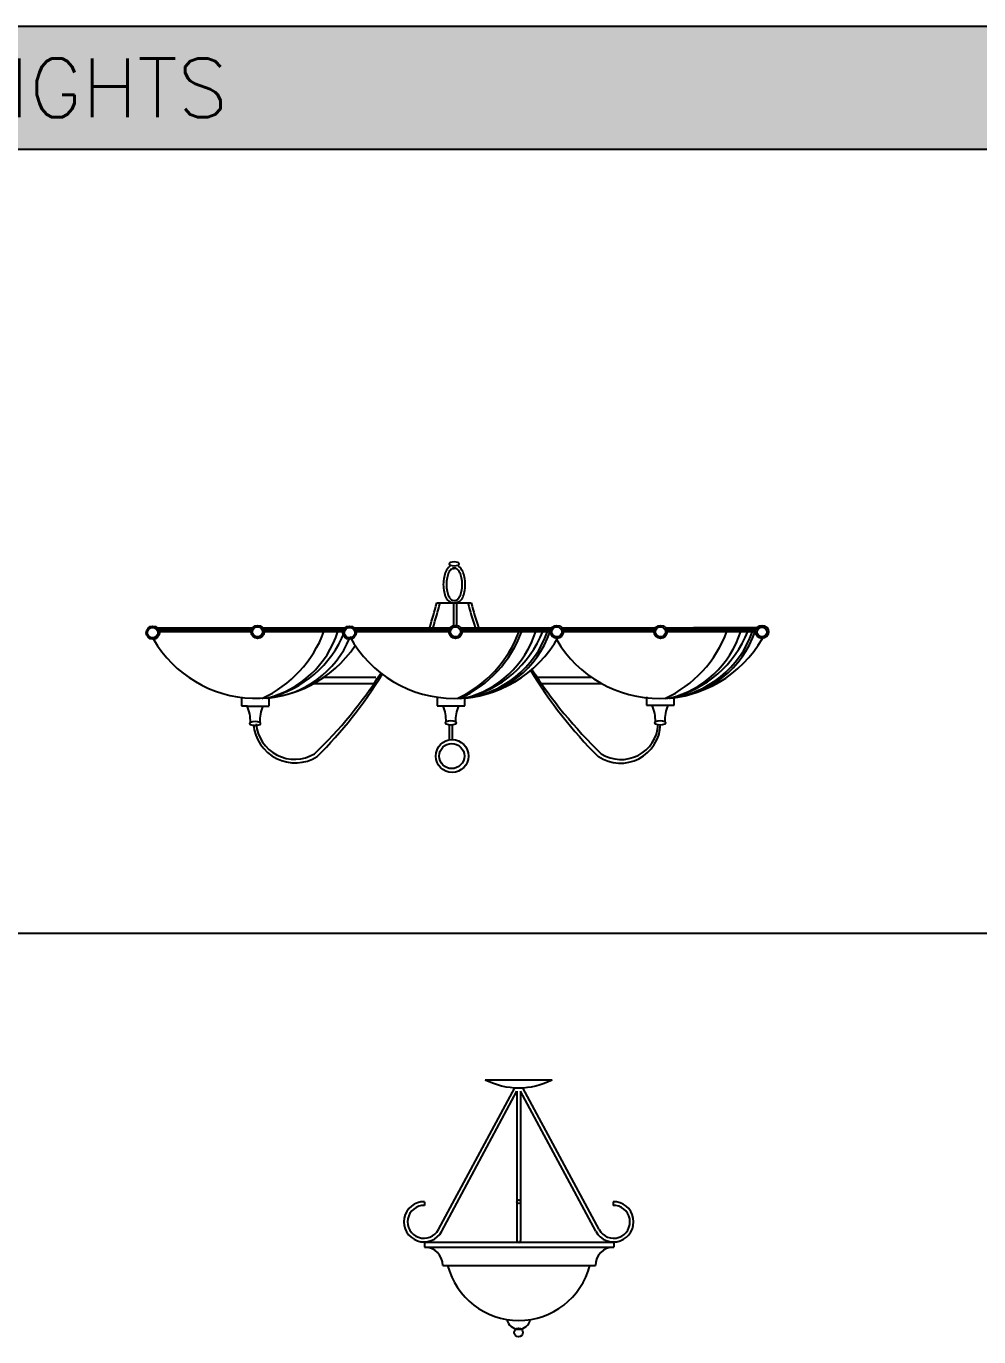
# Model space of a CAD drawing. Header units: millimetres. Extents: x 307 to 13667, y 28485 to 35234.
# Drawn here: x 7220 to 9819, y 31660 to 35234 of the extents above; entities that cross this region are included whole.
import ezdxf

# ---------------------------------------------------------------- set-up
doc = ezdxf.new("R2010")
doc.units = ezdxf.units.MM
doc.layers.add('www.cad-blocks.net', color=7, linetype='Continuous')
doc.styles.get("Standard").update_dxf_attribs({"font": 'arial.ttf'})

# ---------------------------------------------------------------- blocks, each defined once
blk = doc.blocks.new('A$C7B5B6675')
for p, q in [((834.9, 556.6), (840.1, 556.6)), ((845.7, 556.6), (840.1, 556.6)), ((792.5, 462.3), (886.4, 462.3)), ((839.3, 400.5), (839.3, 462.3)), ((847.4, 400.3), (847.3, 462.3)), ((30, 394.4), (289.8, 394.4)), ((40.5, 394.4), (40.2, 394.4)), ((317.8, 394.4), (542.1, 394.4)), ((566.4, 394.4), (829.7, 394.4)), ((566.4, 394.4), (566.7, 394.4)), ((857.6, 394.4), (1106.5, 394.4)), ((1134.5, 394.4), (1389.1, 394.4)), ((1417, 394.4), (1665.9, 394.4)), ((1665.9, 394.4), (1492.5, 394.4)), ((33.4, 390.1), (287.3, 390.1)), ((34.4, 388.2), (286.6, 388.2)), ((35.5, 384.4), (286, 384.4)), ((320.3, 390.1), (538.8, 390.1)), ((321, 388.2), (537.8, 388.2)), ((321.7, 384.4), (536.7, 384.4)), ((569.8, 390.1), (827.2, 390.1)), ((570.7, 388.2), (826.5, 388.2)), ((571.9, 384.4), (825.8, 384.4)), ((860.2, 390.1), (1104, 390.1)), ((860.8, 388.2), (1103.3, 388.2)), ((861.5, 384.4), (1102.6, 384.4)), ((1137, 390.1), (1386.6, 390.1)), ((1137.7, 388.2), (1385.9, 388.2)), ((1138.3, 384.4), (1385.2, 384.4)), ((1419.5, 390.1), (1663.4, 390.1)), ((1420.2, 388.2), (1662.7, 388.2)), ((1420.9, 384.4), (1662, 384.4)), ((1663.4, 390.1), (1495.1, 390.1)), ((1662.7, 388.2), (1495.7, 388.2)), ((1662, 384.4), (1496.4, 384.4)), ((485.2, 260), (626.3, 260)), ((1060.1, 260), (1214.2, 260)), ((457.3, 242.6), (621.3, 242.6)), ((1073.6, 242.6), (1242.1, 242.6)), ((260.1, 204), (260.1, 181.5)), ((260.1, 181.4), (275.9, 181.4)), ((275.1, 181.2), (318.7, 181.2)), ((317.8, 181.2), (335, 181.2)), ((335, 181.5), (335, 204)), ((794, 205.9), (794, 181.8)), ((794, 181.8), (809.8, 181.8)), ((809, 181.5), (852.6, 181.5)), ((851.8, 181.5), (868.9, 181.5)), ((868.9, 181.5), (868.9, 205.9)), ((1365.1, 205.9), (1365.1, 183.4)), ((1365.1, 183.7), (1380.9, 183.7)), ((1380.1, 183.4), (1423.7, 183.4)), ((1422.8, 183.4), (1440, 183.4)), ((1440, 183.4), (1440, 205.9)), ((827.1, 89.4), (827.1, 130.4)), ((835.3, 89.4), (835.3, 130.5))]:
    blk.add_line(p, q)
for centre, radius in [((17.9, 381.2), 17.9), ((17.2, 381.2), 14.2), ((303.8, 383.2), 17.9), ((303.5, 383.2), 13.7), ((554.3, 381.2), 17.9), ((554.9, 381.2), 14.2), ((843.7, 383.2), 17.9), ((843.3, 383.2), 13.7), ((1120.2, 383.2), 17.9), ((1119.8, 383.2), 13.7), ((1403.1, 383.2), 17.9), ((1402.7, 383.2), 13.7), ((1679.9, 383.2), 17.9), ((1679.9, 383.2), 13.3), ((834.3, 44.7), 44.7), ((833.4, 44.7), 34.3)]:
    blk.add_circle(centre, radius)
for centre, radius, start, end in [((831.2, 568.9), 4.88, 124.8605, 236.3854), ((839.8, 520.7), 53.4, 77.6545, 102.3455), ((848.3, 568.9), 4.88, 303.6146, 55.1395), ((877.6, 519.8), 66.6, 154.6389, 168.8919), ((854.5, 530.8), 41.1, 131.149, 154.6389), ((877.6, 519.8), 58.1, 154.6389, 168.8919), ((854.5, 530.8), 32.6, 131.149, 154.6389), ((840.3, 547.1), 19.4, 117.9254, 131.149), ((839.8, 617.1), 53.4, 257.6545, 282.3455), ((840.3, 547.1), 10.9, 90, 131.149), ((840.3, 547.1), 10.9, 48.851, 90), ((826, 530.8), 32.6, 25.3611, 48.851), ((840.3, 547.1), 19.4, 48.851, 63.8603), ((826, 530.8), 41.1, 25.3611, 48.851), ((803, 519.8), 58.1, 11.1081, 25.3611), ((803, 519.8), 66.6, 11.1081, 25.3611), ((914.3, 512.6), 104, 168.8919, 180), ((914.3, 512.6), 104, 180, 191.1081), ((914.3, 512.6), 95.5, 168.8919, 180), ((914.3, 512.6), 95.5, 180, 191.1081), ((766.3, 512.6), 95.5, 0, 11.1081), ((766.3, 512.6), 95.5, 348.8919, 360), ((766.3, 512.6), 104, 360, 11.1081), ((766.3, 512.6), 104, 348.8919, 0), ((877.6, 505.4), 66.6, 191.1081, 205.3611), ((854.5, 494.5), 41.1, 205.3611, 216.0105), ((877.6, 505.4), 58.1, 191.1081, 205.3611), ((840.2, 491), 28, 227.4607, 313.3457), ((854.5, 494.5), 32.6, 205.3611, 214.069), ((840, 482.7), 14, 207.2363, 323.7518), ((841.1, 485.8), 15.3, 311.7455, 339.9923), ((803, 505.4), 58.1, 334.6389, 348.8919), ((826, 494.5), 41.1, 324.4509, 334.6389), ((803, 505.4), 66.6, 334.6389, 348.8919), ((-455.3, 785.1), 1288.8, 342.4154, 345.4932), ((-400.9, 766.6), 1240.2, 342.598, 345.7926), ((2028.7, 761.4), 1189.4, 194.5679, 197.9064), ((2049.9, 768.8), 1203.2, 194.7617, 198.0647), ((300.1, 526.8), 324.7, 210.2006, 326.2299), ((179.1, 497.7), 326, 294.76, 339.6708), ((262.7, 467.1), 272.7, 283.9077, 342.3614), ((306.7, 470.7), 269.2, 275.3287, 337.3419), ((263.4, 494.7), 299.2, 283.6586, 337.9827), ((839.9, 526.8), 324.7, 208.7179, 331.2821), ((711.4, 497.7), 326, 294.76, 339.6708), ((718.9, 497.7), 326, 294.76, 339.6708), ((802.6, 467.1), 272.7, 283.9077, 342.3614), ((836, 473.7), 273.2, 276.8276, 340.9344), ((846.5, 470.7), 269.2, 275.3287, 341.3007), ((803.3, 494.7), 299.2, 283.6586, 338.3843), ((1399.3, 526.8), 324.7, 210.5347, 330.1924), ((1278.3, 497.7), 326, 294.76, 339.6708), ((1362, 467.1), 272.7, 283.9077, 342.3614), ((1395.4, 473.7), 273.2, 276.8276, 340.9344), ((1405.9, 470.7), 269.2, 275.3287, 341.3007), ((1362.7, 494.7), 299.2, 283.6586, 338.3843), ((-362.3, 911.3), 1189.4, 313.684, 327.4248), ((-404.1, 913.4), 1230.7, 315.0042, 328.3683), ((2111.8, 921.1), 1242.3, 211.1485, 224.9648), ((2130.7, 974.5), 1282.2, 212.67, 226.0671), ((171.9, 137.8), 112.2, 358.9657, 23.0876), ((406.7, 140.7), 97.1, 154.9809, 182.9182), ((705.8, 139.7), 112.2, 358.9657, 22.0667), ((940.6, 142.6), 97.1, 156.3449, 182.9182), ((1276.9, 139.7), 112.2, 358.9657, 23.0876), ((1511.7, 142.6), 97.1, 154.9809, 182.9182), ((284.2, 133.3), 2.4, 92.6231, 267.3769), ((296.9, 107), 31.5, 65.9789, 114.0211), ((296.9, 159.7), 31.5, 245.9789, 294.0211), ((406.1, 140.3), 114.2, 184.8973, 301.7626), ((404.7, 141.8), 105.8, 184.9222, 300.9861), ((309.6, 133.3), 2.4, 272.6231, 87.3769), ((818.2, 135.3), 2.4, 92.6231, 267.3769), ((830.8, 109), 31.5, 65.9789, 114.0211), ((830.8, 161.6), 31.5, 245.9789, 294.0211), ((843.6, 135.3), 2.4, 272.6231, 87.3769), ((1293.9, 134.5), 109.1, 236.74, 357.9216), ((1295.4, 137), 101.6, 237.6911, 356.4943), ((1389.3, 135.2), 2.4, 92.6231, 267.3769), ((1401.9, 108.9), 31.5, 65.9789, 114.0211), ((1401.9, 161.6), 31.5, 245.9789, 294.0211), ((1414.6, 135.2), 2.4, 272.6231, 87.3769)]:
    blk.add_arc(centre, radius, start, end)
blk = doc.blocks.new('A$C79E95C4C')
at = {"linetype": 'ByBlock'}
for p, q in [((94.1, 292.4), (302.1, 679.4)), ((221.8, 701.1), (404.6, 701.1)), ((532.3, 292.4), (324.4, 679.4)), ((103, 287.7), (308.2, 669.7)), ((308.2, 669.7), (308.2, 262.7)), ((318.2, 669.7), (318.2, 262.7)), ((523.5, 287.7), (318.2, 669.7)), ((56.2, 368.3), (56.2, 358.3)), ((570.3, 368.3), (570.3, 358.3)), ((55.8, 258.1), (55.8, 244.8)), ((55.8, 258.1), (572.1, 258.1)), ((572.1, 258.1), (572.1, 244.8)), ((55.8, 244.8), (572.1, 244.8)), ((105.8, 194.8), (522.1, 194.8))]:
    blk.add_line(p, q, dxfattribs=at)
for centre, radius in [((313.2, 368.3), 5), ((312.8, 11.8), 11.8)]:
    blk.add_circle(centre, radius, dxfattribs=at)
for centre, radius, start, end in [((313.2, 879.5), 200.4, 242.8762, 297.1238), ((54.7, 313.6), 54.8, 88.4513, 331.7522), ((54.7, 313.6), 44.8, 88.1051, 331.7522), ((571.8, 313.6), 54.8, 208.2478, 91.5487), ((571.8, 313.6), 44.8, 208.2478, 91.8949), ((313.2, 262.6), 5, 178.1028, 1.8972), ((55.8, 194.8), 50, 0, 90), ((572.1, 194.8), 50, 90, 180), ((313.2, 245), 200.4, 194.4847, 345.5153), ((312.8, 53.2), 32.5, 190.796, 348.9378)]:
    blk.add_arc(centre, radius, start, end, dxfattribs=at)
blk = doc.blocks.new('FORMAT')
at = {"layer": 'www.cad-blocks.net', "true_color": 0x546d8e}
h = blk.add_hatch(color=155, dxfattribs=at)
h.set_gradient(color1=(68, 68, 68), color2=(84, 109, 142), tint=1)
h.paths.add_polyline_path([(1500.4, 34899.1), (13666.7, 34899.1), (13666.7, 35234.4), (1500.4, 35234.4)])
at = {"layer": 'www.cad-blocks.net', "color": 155, "true_color": 0x546d8e}
for p, q in [((1500.4, 35234.4), (13666.7, 35234.4)), ((1500.4, 34899.1), (13666.7, 34899.1)), ((1500.4, 32760.9), (13666.7, 32760.9))]:
    blk.add_line(p, q, dxfattribs=at)
at = {"layer": 'www.cad-blocks.net', "insert": (6152.2, 35146.3), "char_height": 160, "attachment_point": 1}
blk.add_mtext_dynamic_manual_height_columns('{\\Fsimplex|c0;\\C255;\\c16777215;CEILING LIGHTS}', width=16790, gutter_width=12.5, heights=[0], dxfattribs=at)

msp = doc.modelspace()

# ---------------------------------------------------------------- block references
for name, p in [('A$C7B5B6675', (7547.9, 33199.2)), ('A$C79E95C4C', (8250.9, 31660))]:
    msp.add_blockref(name, p)
at = {"layer": 'www.cad-blocks.net'}
msp.add_blockref('FORMAT', (0, 0), dxfattribs=at)

doc.saveas('drawing.dxf')
